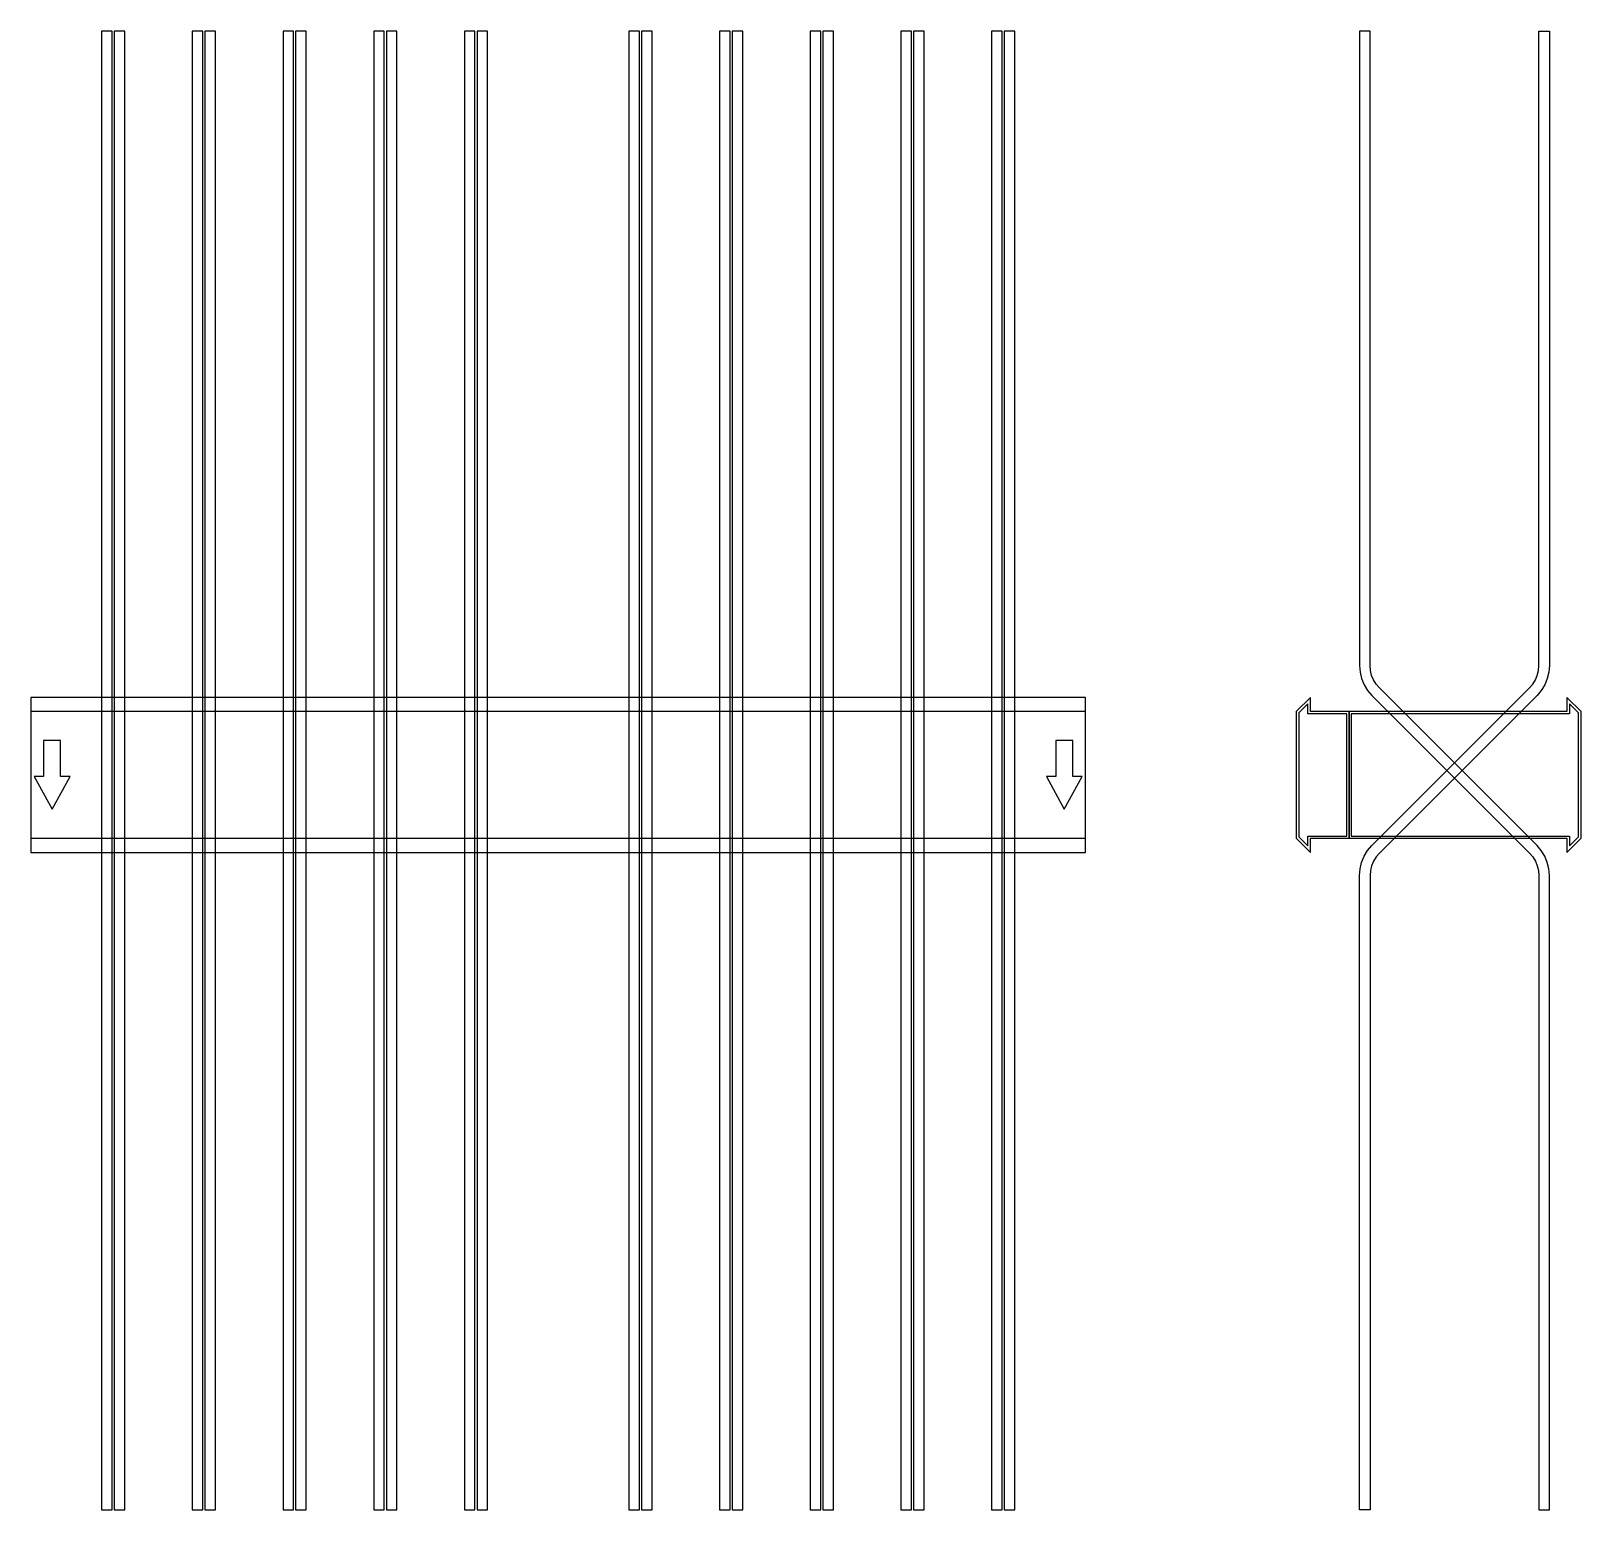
# Model space of a CAD drawing. Extents: x 0 to 1470, y -697 to 705.
import ezdxf

# ---------------------------------------------------------------- set-up
doc = ezdxf.new("R2010")
doc.units = 0
doc.layers.add('Halfen', color=7, linetype='CONTINUOUS')

msp = doc.modelspace()

# ---------------------------------------------------------------- linework, layer by layer
at = {"layer": 'Halfen', "color": 7}
for points in [[(77, -696.961), (77, 705.246), (67, 705.246), (67, -696.961)], [(89, -696.961), (89, 705.246), (79, 705.246), (79, -696.961)], [(163, -696.961), (163, 705.246), (153, 705.246), (153, -696.961)], [(175, -696.961), (175, 705.246), (165, 705.246), (165, -696.961)], [(249, -696.961), (249, 705.246), (239, 705.246), (239, -696.961)], [(261, -696.961), (261, 705.246), (251, 705.246), (251, -696.961)], [(335, -696.961), (335, 705.246), (325, 705.246), (325, -696.961)], [(347, -696.961), (347, 705.246), (337, 705.246), (337, -696.961)], [(421, -696.961), (421, 705.246), (411, 705.246), (411, -696.961)], [(433, -696.961), (433, 705.246), (423, 705.246), (423, -696.961)], [(577, -696.961), (577, 705.246), (567, 705.246), (567, -696.961)], [(589, -696.961), (589, 705.246), (579, 705.246), (579, -696.961)], [(663, -696.961), (663, 705.246), (653, 705.246), (653, -696.961)], [(675, -696.961), (675, 705.246), (665, 705.246), (665, -696.961)], [(749, -696.961), (749, 705.246), (739, 705.246), (739, -696.961)], [(761, -696.961), (761, 705.246), (751, 705.246), (751, -696.961)], [(835, -696.961), (835, 705.246), (825, 705.246), (825, -696.961)], [(847, -696.961), (847, 705.246), (837, 705.246), (837, -696.961)], [(921, -696.961), (921, 705.246), (911, 705.246), (911, -696.961)], [(933, -696.961), (933, 705.246), (923, 705.246), (923, -696.961)], [(1440, -696.961), (1440, -95.355), (1439.508, -89.098), (1438.042, -82.995), (1435.64, -77.196), (1432.361, -71.844), (1428.284, -67.071), (1278.787, 82.426), (1275.729, 86.006), (1273.27, 90.02), (1271.468, 94.369), (1270.369, 98.947), (1270, 103.64), (1270, 166.246), (1270, 705.246), (1260, 705.246), (1260, 166.246), (1260, 103.64), (1260.492, 97.382), (1261.958, 91.279), (1264.36, 85.48), (1267.639, 80.128), (1271.716, 75.355), (1421.213, -74.142), (1424.271, -77.722), (1426.73, -81.736), (1428.532, -86.085), (1429.631, -90.662), (1430, -95.355), (1430, -696.961)], [(1260, -696.961), (1260, -95.355), (1260.492, -89.098), (1261.958, -82.995), (1264.36, -77.196), (1267.639, -71.844), (1271.716, -67.071), (1421.213, 82.426), (1424.271, 86.006), (1426.73, 90.02), (1428.532, 94.369), (1429.631, 98.947), (1430, 103.64), (1430, 166.246), (1430, 705.246), (1440, 705.246), (1440, 166.246), (1440, 103.64), (1439.508, 97.382), (1438.042, 91.279), (1435.64, 85.48), (1432.361, 80.128), (1428.284, 75.355), (1278.787, -74.142), (1275.729, -77.722), (1273.27, -81.736), (1271.468, -86.085), (1270.369, -90.662), (1270, -95.355), (1270, -696.961)], [(0, -73.5), (1000, -73.5), (1000, 73.5), (0, 73.5)], [(1250, -60), (1250, 60), (1213.5, 60), (1213.5, 73.5), (1200, 60), (1200, -60), (1213.5, -73.5), (1213.5, -60)], [(1470, -60), (1470, 60), (1456.5, 73.5), (1456.5, 60), (1250, 60), (1250, -60), (1456.5, -60), (1456.5, -73.5)], [(0, -60), (1000, -60), (1000, 60), (0, 60)], [(1248, -58), (1248, 58), (1211, 58), (1211, 67.25), (1202.5, 58.75), (1202.5, -58.75), (1211, -67.25), (1211, -58)], [(1467.5, -58.75), (1467.5, 58.75), (1459, 67.25), (1459, 58), (1252, 58), (1252, -58), (1459, -58), (1459, -67.25)], [(20, -32.5), (37, -1.5), (28, -1.5), (28, 32.5), (12, 32.5), (12, -1.5), (3, -1.5)], [(980, -32.5), (997, -1.5), (988, -1.5), (988, 32.5), (972, 32.5), (972, -1.5), (963, -1.5)]]:
    msp.add_lwpolyline(points, close=True, dxfattribs=at)

doc.saveas('drawing.dxf')
